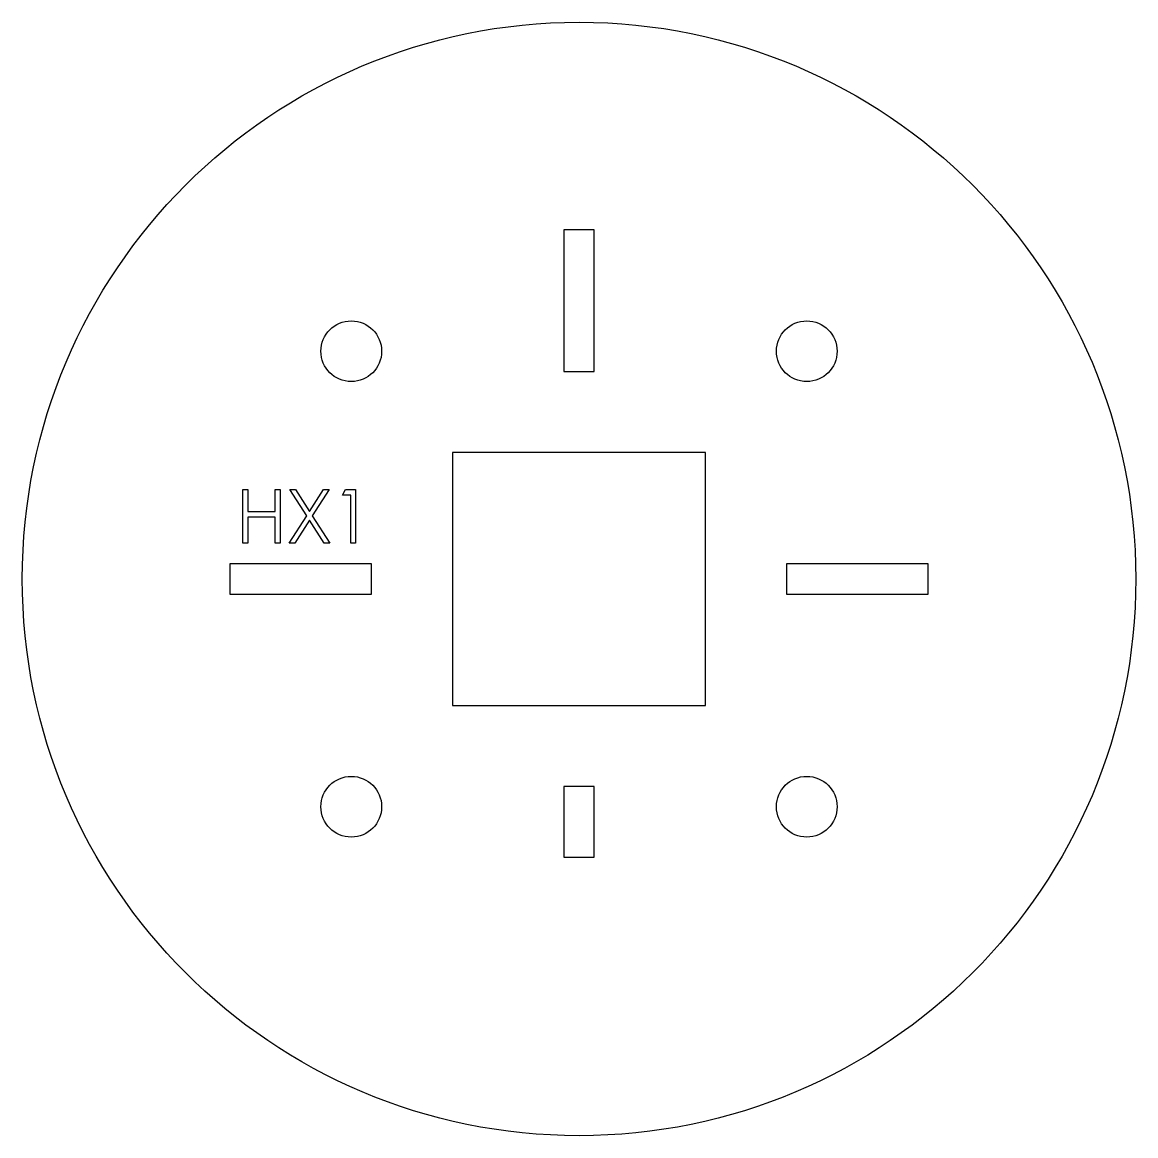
# Model space of a CAD drawing. Header units: millimetres. Extents: x 75 to 185, y 54 to 164.
import ezdxf

# ---------------------------------------------------------------- set-up
doc = ezdxf.new("R2010")
doc.units = ezdxf.units.MM

msp = doc.modelspace()

# ---------------------------------------------------------------- linework, layer by layer
at = {"color": 7, "linetype": 'Continuous', "lineweight": 25}
for p, q in [((128.01, 143.28), (128.01, 129.28)), ((131.01, 143.28), (128.01, 143.28)), ((131.01, 129.28), (131.01, 143.28)), ((128.01, 129.28), (131.01, 129.28)), ((142.01, 121.28), (117.01, 121.28)), ((117.01, 121.28), (117.01, 96.28)), ((142.01, 96.28), (142.01, 121.28)), ((109.01, 110.28), (95.01, 110.28)), ((95.01, 110.28), (95.01, 107.28)), ((109.01, 107.28), (109.01, 110.28)), ((164.01, 110.28), (150.01, 110.28)), ((150.01, 110.28), (150.01, 107.28)), ((164.01, 107.28), (164.01, 110.28)), ((95.01, 107.28), (109.01, 107.28)), ((150.01, 107.28), (164.01, 107.28)), ((117.01, 96.28), (142.01, 96.28)), ((131.01, 88.28), (128.01, 88.28)), ((128.01, 88.28), (128.01, 81.28)), ((131.01, 81.28), (131.01, 88.28)), ((128.01, 81.28), (131.01, 81.28))]:
    msp.add_line(p, q, dxfattribs=at)
at = {"color": 7, "linetype": 'Continuous', "flags": 128}
for points in [[(96.3, 117.61), (96.78, 117.61), (96.78, 117.61), (96.78, 115.44), (96.78, 115.44), (99.49, 115.44), (99.49, 115.44), (99.49, 117.61), (99.49, 117.61), (99.97, 117.61), (99.97, 117.61), (99.97, 112.32), (99.97, 112.32), (99.49, 112.32), (99.49, 112.32), (99.49, 114.9), (99.49, 114.9), (96.78, 114.9), (96.78, 114.9), (96.78, 112.32), (96.78, 112.32), (96.3, 112.32), (96.3, 112.32), (96.3, 117.61)], [(100.95, 117.61), (101.5, 117.61), (101.5, 117.61), (102.88, 115.45), (102.88, 115.45), (104.27, 117.61), (104.27, 117.61), (104.82, 117.61), (104.82, 117.61), (103.16, 115.02), (103.16, 115.02), (104.89, 112.32), (104.89, 112.32), (104.34, 112.32), (104.34, 112.32), (102.88, 114.59), (102.88, 114.59), (101.43, 112.32), (101.43, 112.32), (100.88, 112.32), (100.88, 112.32), (102.61, 115.02), (102.61, 115.02), (100.95, 117.61)], [(106.45, 117.61), (107.43, 117.61), (107.43, 117.61), (107.43, 112.32), (107.43, 112.32), (106.96, 112.32), (106.96, 112.32), (106.96, 117.07), (106.96, 117.07), (106.14, 117.07), (106.14, 117.07), (106.45, 117.61)]]:
    msp.add_lwpolyline(points, dxfattribs=at)
at = {"color": 7, "linetype": 'Continuous', "lineweight": 25}
for centre, radius in [((129.51, 108.78), 55), ((107.01, 131.28), 3), ((152.01, 131.28), 3), ((107.01, 86.28), 3), ((152.01, 86.28), 3)]:
    msp.add_circle(centre, radius, dxfattribs=at)

doc.saveas('drawing.dxf')
